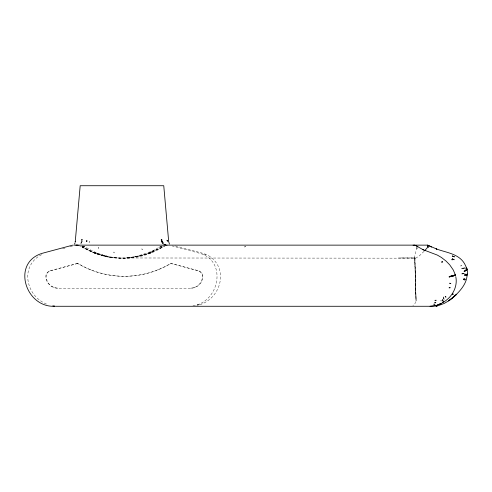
<?xml version="1.0" encoding="UTF-8"?>
<svg xmlns="http://www.w3.org/2000/svg" width="492" height="492" viewBox="0 0 492 492"><rect width="100%" height="100%" fill="white"/><g stroke="black" fill="none" stroke-linecap="round" stroke-linejoin="round"><path stroke-width="0.37" stroke-dasharray="2.46 1.84" d="M444.091 299.806L443.686 296.75L443.126 297.063L443.55 298.582L444.067 298.306M463.796 273.343L463.778 273.78L461.779 274.062L461.847 273.171L466.158 273.737M461.828 273.57L462.824 273.669L462.843 273.245L463.778 273.78M398.409 257.968L414.941 257.931L416.035 300.175L415.389 302.955L412.911 305.581M416.884 247.396L414.645 256.56L416.078 300.969L414.645 256.56M443.686 296.75L443.55 298.582M81.518 241.953L81.807 241.215L82.392 241.258L81.678 241.541L82.09 242.015L81.272 242.415L81.703 242.71L81.242 243.343L80.756 243.196L81.518 241.953L82.09 242.015M424.067 251.32L419.424 255.809L415.734 258.177L115.14 257.968C102.121 257.218 90.491 251.443 79.163 245.613M148.658 253.017L161.179 246.197L162.508 245.982C138.707 261.756 106.506 262.033 82.25 246.996L94.187 252.691L92.576 252.414L103.394 255.852M80.756 243.196L81.703 242.71L81.149 242.642M192.969 305.68C219.211 302.389 227.679 260.772 199.524 253.263L172.145 245.926M154.402 250.434L134.826 257.008M162.003 246.209L159.685 246.996L161.487 246.437M140.571 255.852L152.532 252.414L149.777 252.691L162.852 246.996A72.478 72.478 0 0 1 85.424 246.996A12.054 12.054 0 0 0 83.929 246.197L81.457 245.982C91.832 252.187 103.283 256.885 115.442 257.882C132.071 259.893 148.166 254.186 162.852 246.996A12.054 12.054 0 0 1 165.939 245.613M139.58 256.068L152.532 252.414M62.601 248.706L65.559 247.913M69.999 246.72L72.957 245.926M77.588 263.411L50.264 270.729A6.027 6.027 0 0 0 45.811 276.965A12.054 12.054 0 0 0 57.835 288.195L190.785 288.195A12.054 12.054 0 0 0 202.815 276.965A6.027 6.027 0 0 0 198.362 270.729L171.038 263.411A90.565 90.559 0 0 1 77.933 263.404L77.588 263.411A90.565 90.559 0 0 0 170.687 263.404L171.038 263.411M77.933 263.411L50.614 270.729A6.027 6.027 0 0 0 46.156 276.965A12.054 12.054 0 0 0 58.185 288.195M128.523 257.882L140.97 255.6M461.434 268.183L463.427 268.447L463.31 267.888L464.288 268.411L464.165 267.832L465.063 268.435L464.928 267.851L465.727 268.521L461.533 268.7L461.434 268.183L465.586 267.937M165.232 245.729L162.385 246.197L164.346 246.197M126.795 257.968L138.301 256.104M401.085 257.968L414.941 257.931M203.417 254.678L206.591 254.678M90.073 269.641L90.423 269.641M158.203 269.641L158.547 269.641M49.286 271.08L49.637 271.08M198.989 271.08L199.334 271.08M53.886 287.525L54.237 287.525M194.389 287.525L194.74 287.525M197.144 304.61L200.312 304.61M80.756 246.197L81.58 246.197M95.743 252.414L93.855 252.365L106.801 256.104L101.395 255.139M115.878 257.9L103.634 256.104L112.397 257.605M82.478 246.437L85.424 246.996L81.961 246.209M166.665 240.028L166.751 240.773M175.318 245.926L202.692 253.263A24.108 24.108 0 0 1 220.508 278.208A30.135 30.135 0 0 1 196.855 305.581M170.687 263.411L198.012 270.729A6.027 6.027 0 0 1 202.464 276.965A12.054 12.054 0 0 1 190.441 288.189M92.576 252.414L104.39 256.068M415.734 258.177L414.867 257.913L416.035 300.175M461.847 273.171L462.824 273.669M416.982 247.802L417.068 248.731L416.921 247.574M41.685 254.678A24.108 24.108 0 0 0 27.773 278.208A30.135 30.135 0 0 0 47.287 304.37M441.127 300.507L441.115 301.116L440.758 300.55L441.127 300.507M434.946 300.145L434.922 300.827L436.238 300.784L434.934 300.483L436.238 300.083L434.946 300.145M98.751 247.415L98.658 248.398L98.751 247.415M114.156 252.15L114.033 252.962L113.689 252.076L114.156 252.15M434.694 302.162L434.485 302.795L435.838 302.808L434.59 302.475L436.035 302.156L434.694 302.162M89.39 241.584L89.046 242.507L89.833 241.867L89.39 241.584M433.901 303.958L433.538 304.474L434.891 304.511L433.723 304.216L435.26 303.988L433.901 303.958M461.625 265.373L460.863 266.117L460.733 265.643L461.625 265.373M245.859 246.197L244.549 246.996L245.859 246.197M141.911 248.884L142.213 249.721L141.911 248.884"/><path stroke-width="0.74" d="M55.522 306.276L433.384 306.276L438.138 305.68L444.196 303.447L448.667 300.864L456.699 294.228L453.163 297.457C459.737 291.504 467.302 283.453 467.099 274.044L467.369 274.788L467.006 275.016L464.522 274.923C470.899 275.625 465.678 265.938 464.411 263.423C458.347 253.491 445.93 252.611 436.14 248.847L436.847 249.118L427.646 245.133L73.652 245.133M424.547 250.834L427.173 247.9L427.689 245.791M75.27 241.64L75.221 242.064L80.19 185.724L163.756 185.724L168.695 241.64L169.451 244.087M453.329 275.612L455.088 275.452L454.989 275.096L455.364 275.379L455.26 275.003L455.475 275.348L455.315 274.948L455.211 275.415L449.214 276.996L449.134 276.615C450.549 275.895 458.655 274.222 453.403 275.895L455.371 274.954L453.323 270.059L449.694 264.801L446.029 261.055L441.398 257.451L437.333 255.084L422.769 249.573L423.52 249.954L417.142 246.351L417.856 246.886L415.777 245.268L416.619 246.197M467.4 274.345L467.006 275.016L467.031 274.61L466.582 275.102L466.607 274.721L464.503 275.225M164.476 244.715L164.346 244.278L163.842 244.352L165.62 244.918L164.476 244.715L164.961 244.647M466.963 269.419L466.231 270.471L464.239 271.572L464.147 271.178L466.742 269.21L466.748 268.552L466.121 268.078L466.963 269.419L466.822 268.86L466.877 269.745L466.742 269.21L466.631 270.102L466.502 269.591L466.231 270.471L466.108 269.985L465.69 270.846L465.573 270.391L464.239 271.572M463.55 279.431L463.808 278.693L465.155 279.216L464.86 280.028L463.55 279.431L464.534 278.97L464.257 279.745L465.155 279.216M75.024 242.907L74.513 244.087M442.111 302.931L443.759 301.153M161.874 242.015L162.286 241.541L161.573 241.258L162.157 241.215L163.209 243.196L162.723 243.343L162.262 242.71L162.692 242.415L161.874 242.015L162.446 241.953M448.999 300.612L452.572 297.918L448.667 300.864M449.214 276.996L451.97 275.815L452.068 276.24L452.818 275.582L452.923 276.018L453.575 275.379L453.679 275.815L454.214 275.212L454.331 275.643L454.731 275.077L454.842 275.508L455.1 274.991L455.426 275.36L455.371 274.954M442.659 302.648C451.748 297.703 458.04 287.045 455.77 276.621M442.923 302.008L443.47 301.731M441.06 303.49L437.259 305.065L441.613 303.257M436.041 305.895L437.222 305.815L436.041 305.895L436.755 305.79M72.748 245.133L42.41 253.263C11.248 262.5 25.295 307.648 54.667 306.276M436.705 305.255L430.026 306.276M162.815 242.642L162.262 242.71L163.209 243.196M436.164 305.858L437.222 305.815M166.536 245.145L166.997 245.133M75.811 245.133L77.502 245.256M76.684 245.133L78.357 245.268M440.358 304.363L440.844 304.462M466.674 274.351L467.302 274.653L467.332 274.198L467.369 274.788M414.252 245.133L415.482 245.692L414.448 245.133M427.653 245.133L431.582 247.089M427.683 245.877L428.323 247.359L427.64 246.43M427.653 246.215L428.046 246.541M413.083 245.133L413.661 245.625L413.305 245.133M466.121 268.078L466.89 269.124L466.748 268.552M427.677 245.643L427.653 245.268M54.969 306.135A30.135 30.135 0 0 1 52.829 305.858M86.838 240.563L86.77 241.529L86.838 240.563M452.468 258.878L452.289 259.881L451.699 259.696L452.437 259.143L454.227 259.739L452.468 258.878M81.863 239.635L81.752 240.434L82.25 239.665L81.863 239.635M161.481 239.641L161.364 240.465L161.241 239.647L161.856 239.635L161.96 240.434L161.481 239.641M442.277 261.51L442.105 262.556L441.625 261.935L442.277 261.51M449.264 287.506L449.147 287.937L450.248 287.715L449.264 287.506M445.488 296.356L445.211 296.817L446.004 297.156L445.488 296.356M442.745 299.769L442.357 300.231L443.077 300.52L442.745 299.769M452.935 293.853L452.511 294.185L453.193 294.493L452.935 293.853M450.77 283.595L449.749 283.546L449.743 283.171L450.77 283.595M454.344 256.836L452.32 256.012L454.344 256.836M167.735 240.736L167.458 240.576L167.797 241.314L167.735 240.736"/></g></svg>
